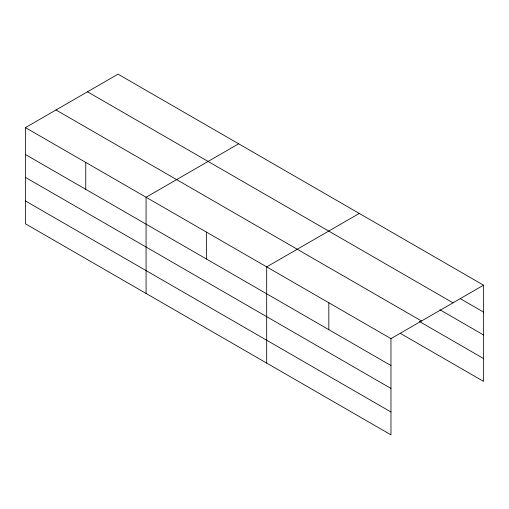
<?xml version="1.0" encoding="UTF-8"?>
<svg xmlns="http://www.w3.org/2000/svg" width="509" height="509" viewBox="0 0 509 509"><rect width="100%" height="100%" fill="white"/><g stroke="black" fill="none" stroke-linecap="round" stroke-linejoin="round"><path stroke-width="0.76" d="M25.45 127.606L390.963 338.638L390.963 434.845L25.45 223.814L25.45 127.606L118.037 74.155L483.55 285.186L483.55 381.394L400.246 333.3M238.657 143.792L146.07 197.244L146.07 293.458M359.278 213.436L266.691 266.888L266.691 363.095M390.963 338.638L483.55 285.186M460.333 298.694L483.55 312.1M87.484 91.792L452.997 302.823M439.846 309.733L483.55 334.967M56.003 109.969L421.516 320.994M419.365 321.472L483.55 358.527M25.45 154.526L390.963 365.551M25.45 177.393L390.963 388.418M25.45 200.953L390.963 411.978M328.827 302.76L328.827 329.679M206.38 232.066L206.38 258.986M85.76 162.428L85.76 189.342"/></g></svg>
